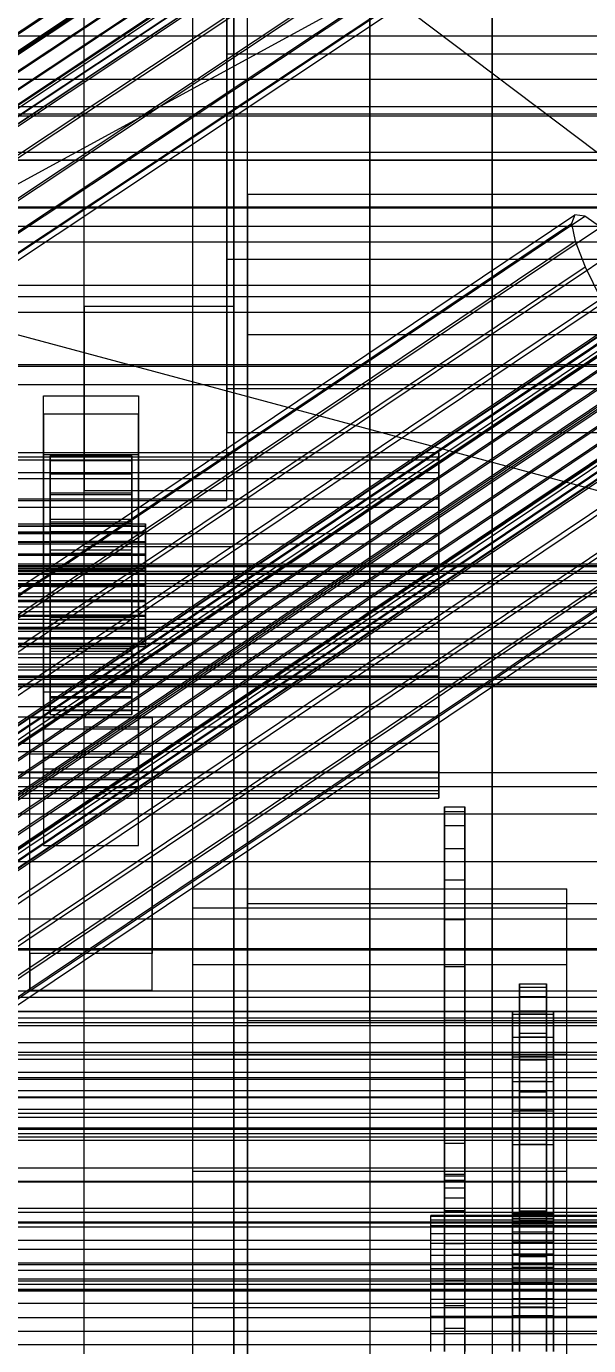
# Model space of a CAD drawing. Header units: millimetres. Extents: x -191664 to 191490, y -197311 to 10263.
# Drawn here: x 250.5 to 333.2, y -30574.1 to -30380.3 of the extents above; entities that cross this region are included whole.
import ezdxf

# ---------------------------------------------------------------- set-up
doc = ezdxf.new("R2010")
doc.units = ezdxf.units.MM
for name, color, linetype, lineweight in [('COTAS_USUARIO', 1, 'Continuous', 0), ('frontal_briquetadora', 7, 'Continuous', 0), ('frontal_C01', 7, 'Continuous', 0), ('frontal_C02', 7, 'Continuous', 0), ('frontal_C03', 7, 'Continuous', 0), ('frontal_C05', 7, 'Continuous', 0), ('frontal_dos-mix', 7, 'Continuous', 0), ('frontal_mezcladora', 7, 'Continuous', 0), ('frontal_secador', 7, 'Continuous', 0), ('frontal_tolva', 7, 'Continuous', 0), ('frontal_tolva-C01', 7, 'Continuous', 0)]:
    doc.layers.add(name, color=color, linetype=linetype, lineweight=lineweight)
doc.dimstyles.new('PLANTA_100', dxfattribs={"dimtxt": 250, "dimasz": 150, "dimexe": 150, "dimexo": 80, "dimgap": 100, "dimtad": 1, "dimtih": 1, "dimtoh": 1, "dimdec": 1, "dimdsep": 46, "dimcen": 0.09, "dimclrd": 1, "dimclre": 1, "dimclrt": 1, "dimadec": 0, "dimazin": 0, "dimtfac": 1, "dimtdec": 4, "dimtofl": 0, "dimtmove": 0, "dimatfit": 3, "dimfxl": 1, "dimtolj": 1, "dimtzin": 0, "dimarcsym": 0})

# ---------------------------------------------------------------- blocks, each defined once
blk = doc.blocks.new('*D104')
at = {"layer": 'COTAS_USUARIO', "color": 1, "lineweight": -2, "transparency": 16777216}
for p, q in [((1220, -30125), (1220, -29975)), ((100, -30275), (1370, -30275)), ((100, -30730), (1370, -30730)), ((1220, -30880), (1220, -31030))]:
    blk.add_line(p, q, dxfattribs=at)
at = {"layer": 'COTAS_USUARIO', "color": 1, "transparency": 16777216}
for points in [[(1195, -30125), (1245, -30125), (1220, -30275)], [(1195, -30880), (1245, -30880), (1220, -30730)]]:
    blk.add_solid(points, dxfattribs=at)
at = {"layer": 'Defpoints', "color": 0, "transparency": 16777216}
for p in [(20, -30275), (20, -30730), (1220, -30730)]:
    blk.add_point(p, dxfattribs=at)
blk = doc.blocks.new('*D105')
at = {"layer": 'COTAS_USUARIO', "color": 1, "lineweight": -2, "transparency": 16777216}
for p, q in [((1220, -30535), (1220, -30385)), ((100, -30685), (1370, -30685)), ((100, -30730), (1370, -30730)), ((1220, -30880), (1220, -31030))]:
    blk.add_line(p, q, dxfattribs=at)
at = {"layer": 'COTAS_USUARIO', "color": 1, "transparency": 16777216}
for points in [[(1195, -30535), (1245, -30535), (1220, -30685)], [(1195, -30880), (1245, -30880), (1220, -30730)]]:
    blk.add_solid(points, dxfattribs=at)
at = {"layer": 'Defpoints', "color": 0, "transparency": 16777216}
for p in [(20, -30685), (20, -30730), (1220, -30730)]:
    blk.add_point(p, dxfattribs=at)
blk = doc.blocks.new('*D112')
at = {"layer": 'COTAS_USUARIO', "color": 1, "lineweight": -2, "transparency": 16777216}
for p, q in [((1220, -30517.25), (1220, -30367.25)), ((100, -30667.25), (1370, -30667.25)), ((100, -30730), (1370, -30730)), ((1220, -30880), (1220, -31030))]:
    blk.add_line(p, q, dxfattribs=at)
at = {"layer": 'COTAS_USUARIO', "color": 1, "transparency": 16777216}
for points in [[(1195, -30517.25), (1245, -30517.25), (1220, -30667.25)], [(1195, -30880), (1245, -30880), (1220, -30730)]]:
    blk.add_solid(points, dxfattribs=at)
at = {"layer": 'Defpoints', "color": 0, "transparency": 16777216}
for p in [(20, -30667.25), (20, -30730), (1220, -30730)]:
    blk.add_point(p, dxfattribs=at)
blk = doc.blocks.new('*D113')
at = {"layer": 'COTAS_USUARIO', "color": 1, "lineweight": -2, "transparency": 16777216}
for p, q in [((1220, -30517.25), (1220, -30367.25)), ((100, -30667.25), (1370, -30667.25)), ((100, -30730), (1370, -30730)), ((1220, -30880), (1220, -31030))]:
    blk.add_line(p, q, dxfattribs=at)
at = {"layer": 'COTAS_USUARIO', "color": 1, "transparency": 16777216}
for points in [[(1195, -30517.25), (1245, -30517.25), (1220, -30667.25)], [(1195, -30880), (1245, -30880), (1220, -30730)]]:
    blk.add_solid(points, dxfattribs=at)
at = {"layer": 'Defpoints', "color": 0, "transparency": 16777216}
for p in [(20, -30667.25), (20, -30730), (1220, -30730)]:
    blk.add_point(p, dxfattribs=at)
blk = doc.blocks.new('*D119')
at = {"layer": 'COTAS_USUARIO', "color": 1, "lineweight": -2, "transparency": 16777216}
for p, q in [((1200, -29840), (1200, -29690)), ((80, -29990), (1350, -29990)), ((80, -30270), (1350, -30270)), ((1200, -30420), (1200, -30570))]:
    blk.add_line(p, q, dxfattribs=at)
at = {"layer": 'COTAS_USUARIO', "color": 1, "transparency": 16777216}
for points in [[(1175, -29840), (1225, -29840), (1200, -29990)], [(1175, -30420), (1225, -30420), (1200, -30270)]]:
    blk.add_solid(points, dxfattribs=at)
at = {"layer": 'Defpoints', "color": 0, "transparency": 16777216}
for p in [(0, -29990), (0, -30270), (1200, -30270)]:
    blk.add_point(p, dxfattribs=at)
blk = doc.blocks.new('*D120')
at = {"layer": 'COTAS_USUARIO', "color": 1, "lineweight": -2, "transparency": 16777216}
for p, q in [((1200, -30120), (1200, -29970)), ((80, -30270), (1350, -30270)), ((80, -30550), (1350, -30550)), ((1200, -30700), (1200, -30850))]:
    blk.add_line(p, q, dxfattribs=at)
at = {"layer": 'COTAS_USUARIO', "color": 1, "transparency": 16777216}
for points in [[(1175, -30120), (1225, -30120), (1200, -30270)], [(1175, -30700), (1225, -30700), (1200, -30550)]]:
    blk.add_solid(points, dxfattribs=at)
at = {"layer": 'Defpoints', "color": 0, "transparency": 16777216}
for p in [(0, -30270), (0, -30550), (1200, -30550)]:
    blk.add_point(p, dxfattribs=at)

msp = doc.modelspace()

# ---------------------------------------------------------------- linework, layer by layer
at = {"layer": 'frontal_briquetadora', "color": 9, "true_color": 0xb9c3c2}
for p, q in [((430, -30471), (210, -30305)), ((430, -30305), (222, -30418.33)), ((210, -30407), (452, -30407)), ((222, -30418.33), (418, -30418.33)), ((418, -30471), (222, -30418.33)), ((210, -30471), (430, -30471)), ((430, -30471), (222, -30471)), ((418, -30471), (222, -30471)), ((430, -30490), (210, -30490)), ((210, -30496), (430, -30496))]:
    msp.add_line(p, q, dxfattribs=at)
at = {"layer": 'frontal_C01', "color": 9, "true_color": 0xbac6cb}
for p, q in [((360, -30307.79), (146.2, -30449.69)), ((143.64, -30451.58), (357.43, -30309.67)), ((147.53, -30451.6), (361.33, -30309.69)), ((144.88, -30453.55), (358.68, -30311.65)), ((148.78, -30453.57), (362.58, -30311.66)), ((146.22, -30455.46), (360.02, -30313.55)), ((149.85, -30455.47), (363.65, -30313.57)), ((147.55, -30457.16), (361.35, -30315.26)), ((150.67, -30457.18), (364.47, -30315.28)), ((148.8, -30458.56), (362.6, -30316.66)), ((149.86, -30459.55), (363.66, -30317.64)), ((150.68, -30460.06), (364.48, -30318.16)), ((151.19, -30458.57), (364.99, -30316.67)), ((151.2, -30460.06), (364.99, -30318.16)), ((151.37, -30459.56), (365.17, -30317.65))]:
    msp.add_line(p, q, dxfattribs=at)
at = {"layer": 'frontal_C01', "color": 252, "true_color": 0x83939a}
for p, q in [((164.69, -30440.03), (349, -30317.7)), ((157.21, -30445.54), (341.52, -30323.21)), ((168.21, -30445.6), (352.52, -30323.27)), ((160.98, -30450.92), (345.29, -30328.59)), ((171.23, -30450.97), (355.54, -30328.64)), ((164.75, -30455.74), (349.06, -30333.41)), ((173.55, -30455.79), (357.86, -30333.46)), ((168.26, -30459.68), (352.57, -30337.35)), ((175.02, -30459.72), (359.33, -30337.39)), ((171.28, -30462.47), (355.58, -30340.14)), ((175.52, -30462.49), (359.83, -30340.16)), ((173.58, -30463.92), (357.89, -30341.59)), ((175.03, -30463.93), (359.34, -30341.59))]:
    msp.add_line(p, q, dxfattribs=at)
at = {"layer": 'frontal_C01', "color": 139, "true_color": 0x354b57}
for p, q in [((-425, -30515.81), (425, -30515.81)), ((425, -30527.17), (-425, -30527.17)), ((425, -30532.07), (-425, -30532.07)), ((-425, -30543.44), (425, -30543.44)), ((-450, -30566.05), (450, -30566.05))]:
    msp.add_line(p, q, dxfattribs=at)
at = {"layer": 'frontal_C02', "color": 252, "true_color": 0x83939a}
for p, q in [((146.38, -30532.75), (330.69, -30409.27)), ((146.87, -30531.51), (331.18, -30408.03)), ((148.32, -30531.71), (332.63, -30408.22)), ((331.18, -30408.03), (330.69, -30409.27)), ((330.69, -30409.27), (331.2, -30411.87)), ((332.63, -30408.22), (331.18, -30408.03)), ((334.94, -30409.85), (332.63, -30408.22)), ((150.63, -30533.33), (334.94, -30409.85)), ((146.89, -30535.35), (331.2, -30411.87)), ((153.64, -30536.27), (337.95, -30412.79)), ((331.2, -30411.87), (332.66, -30415.65)), ((148.35, -30539.13), (332.66, -30415.65)), ((157.15, -30540.33), (341.46, -30416.84)), ((332.66, -30415.65), (334.98, -30420.35)), ((150.67, -30543.83), (334.98, -30420.35)), ((345.23, -30421.74), (160.92, -30545.22)), ((153.69, -30549.13), (338, -30425.65)), ((164.69, -30550.63), (349, -30427.14)), ((157.21, -30554.67), (341.52, -30431.19)), ((168.21, -30556.17), (352.52, -30432.68)), ((160.98, -30560.07), (345.29, -30436.59)), ((171.23, -30561.46), (355.54, -30437.98)), ((164.75, -30564.97), (349.06, -30441.48)), ((-311.15, -30442.91), (311.15, -30442.91)), ((-311.15, -30443.54), (311.15, -30443.54)), ((-311.15, -30444), (311.15, -30444)), ((173.55, -30566.16), (357.86, -30442.68)), ((311.15, -30443.54), (311.15, -30442.91)), ((311.15, -30442.91), (311.15, -30444)), ((311.15, -30445.87), (311.15, -30443.54)), ((311.15, -30444), (311.15, -30446.75)), ((-311.15, -30445.87), (311.15, -30445.87)), ((168.26, -30569.02), (352.57, -30445.54)), ((311.15, -30449.72), (311.15, -30445.87)), ((-311.15, -30446.75), (311.15, -30446.75)), ((175.02, -30569.94), (359.33, -30446.46)), ((311.15, -30446.75), (311.15, -30450.97)), ((-311.15, -30449.72), (311.15, -30449.72)), ((171.28, -30571.96), (355.58, -30448.48)), ((175.52, -30572.54), (359.83, -30449.06)), ((311.15, -30454.83), (311.15, -30449.72)), ((-311.15, -30450.97), (311.15, -30450.97)), ((173.58, -30573.59), (357.89, -30450.1)), ((175.03, -30573.78), (359.34, -30450.3)), ((311.15, -30450.97), (311.15, -30456.36)), ((-311.15, -30454.83), (311.15, -30454.83)), ((311.15, -30460.87), (311.15, -30454.83)), ((-311.15, -30456.36), (311.15, -30456.36)), ((311.15, -30456.36), (311.15, -30462.57)), ((311.15, -30460.87), (-311.15, -30460.87)), ((311.15, -30467.41), (311.15, -30460.87)), ((-311.15, -30462.57), (311.15, -30462.57)), ((311.15, -30462.57), (311.15, -30469.17)), ((-311.15, -30467.41), (311.15, -30467.41)), ((311.15, -30474.01), (311.15, -30467.41)), ((-311.15, -30469.17), (311.15, -30469.17)), ((311.15, -30469.17), (311.15, -30475.71)), ((-311.15, -30474.01), (311.15, -30474.01)), ((311.15, -30480.22), (311.15, -30474.01)), ((-311.15, -30475.71), (311.15, -30475.71)), ((311.15, -30475.71), (311.15, -30481.75)), ((-311.15, -30480.22), (311.15, -30480.22)), ((311.15, -30485.62), (311.15, -30480.22)), ((-311.15, -30481.75), (311.15, -30481.75)), ((311.15, -30481.75), (311.15, -30486.87)), ((-311.15, -30485.62), (311.15, -30485.62)), ((-311.15, -30486.87), (311.15, -30486.87)), ((311.15, -30489.83), (311.15, -30485.62)), ((311.15, -30486.87), (311.15, -30490.72)), ((-311.15, -30489.83), (311.15, -30489.83)), ((-311.15, -30490.72), (311.15, -30490.72)), ((311.15, -30492.58), (311.15, -30489.83)), ((311.15, -30490.72), (311.15, -30493.04)), ((-311.15, -30492.58), (311.15, -30492.58)), ((311.15, -30493.68), (311.15, -30492.58)), ((-311.15, -30493.04), (311.15, -30493.04)), ((-311.15, -30493.68), (311.15, -30493.68)), ((311.15, -30493.04), (311.15, -30493.68))]:
    msp.add_line(p, q, dxfattribs=at)
at = {"layer": 'frontal_C02', "color": 9, "true_color": 0xbac6cb}
for p, q in [((141.04, -30555.48), (354.84, -30412.24)), ((141.22, -30555.04), (355.02, -30411.8)), ((141.22, -30556.4), (355.02, -30413.16)), ((141.73, -30555.11), (355.53, -30411.87)), ((142.55, -30555.68), (356.35, -30412.44)), ((141.74, -30557.74), (355.54, -30414.5)), ((143.62, -30556.72), (357.42, -30413.48)), ((144.86, -30558.16), (358.66, -30414.92)), ((142.56, -30559.4), (356.36, -30416.16)), ((360, -30416.65), (146.2, -30559.9)), ((143.64, -30561.28), (357.43, -30418.04)), ((147.53, -30561.81), (361.33, -30418.57)), ((144.88, -30563.24), (358.68, -30420)), ((148.78, -30563.77), (362.58, -30420.53)), ((146.22, -30565.16), (360.02, -30421.92)), ((149.85, -30565.65), (363.65, -30422.41)), ((147.55, -30566.89), (361.35, -30423.65)), ((150.67, -30567.32), (364.47, -30424.07)), ((148.8, -30568.33), (362.6, -30425.09)), ((149.86, -30569.37), (363.66, -30426.13)), ((150.68, -30569.95), (364.48, -30426.7)), ((151.19, -30568.65), (364.99, -30425.41)), ((151.2, -30570.02), (364.99, -30426.77)), ((151.37, -30569.58), (365.17, -30426.33)), ((-440, -30459.3), (440, -30459.3)), ((-440, -30459.52), (440, -30459.52)), ((-440, -30459.68), (440, -30459.68)), ((-440, -30460.35), (440, -30460.35)), ((-440, -30460.66), (440, -30460.66)), ((-440, -30461.71), (440, -30461.71)), ((-440, -30462.15), (440, -30462.15)), ((-440, -30463.52), (440, -30463.52)), ((-440, -30464.07), (440, -30464.07)), ((440, -30465.66), (-440, -30465.66)), ((-440, -30466.27), (440, -30466.27)), ((-440, -30467.98), (440, -30467.98)), ((-440, -30468.6), (440, -30468.6)), ((-440, -30470.32), (440, -30470.32)), ((-440, -30470.92), (440, -30470.92)), ((-440, -30472.52), (440, -30472.52)), ((-440, -30473.06), (440, -30473.06)), ((-440, -30474.43), (440, -30474.43)), ((-440, -30474.87), (440, -30474.87)), ((-440, -30475.92), (440, -30475.92)), ((-440, -30476.24), (440, -30476.24)), ((-440, -30476.9), (440, -30476.9)), ((-440, -30477.06), (440, -30477.06)), ((-440, -30477.29), (440, -30477.29))]:
    msp.add_line(p, q, dxfattribs=at)
at = {"layer": 'frontal_C03', "color": 139, "true_color": 0x354b57}
for p, q in [((253, -30437.3), (253, -30434.6)), ((253, -30434.6), (267, -30434.6)), ((253, -30480.83), (253, -30434.6)), ((267, -30434.6), (267, -30437.3)), ((267, -30434.6), (267, -30480.83)), ((267, -30437.3), (253, -30437.3)), ((253, -30437.3), (253, -30483.52)), ((267, -30483.52), (267, -30437.3)), ((253, -30445.91), (253, -30443.22)), ((253, -30443.22), (267, -30443.22)), ((253, -30489.45), (253, -30443.22)), ((267, -30443.22), (267, -30445.91)), ((267, -30443.22), (267, -30489.45)), ((267, -30445.91), (253, -30445.91)), ((253, -30445.91), (253, -30492.14)), ((267, -30492.14), (267, -30445.91)), ((253, -30491.02), (253, -30478.1)), ((253, -30478.1), (267, -30478.1)), ((253, -30487.73), (253, -30478.1)), ((267, -30478.1), (267, -30491.02)), ((267, -30478.1), (267, -30487.73)), ((267, -30480.83), (253, -30480.83)), ((253, -30480.83), (253, -30483.52)), ((267, -30483.52), (267, -30480.83)), ((251, -30487.25), (251, -30481.87)), ((251, -30481.87), (269, -30481.87)), ((251, -30516.54), (251, -30481.87)), ((269, -30481.87), (269, -30487.25)), ((269, -30481.87), (269, -30516.54)), ((253, -30483.52), (267, -30483.52)), ((269, -30487.25), (251, -30487.25)), ((251, -30521.92), (251, -30487.25)), ((267, -30487.73), (253, -30487.73)), ((253, -30487.73), (253, -30500.65)), ((267, -30500.65), (267, -30487.73)), ((269, -30521.92), (269, -30487.25)), ((267, -30489.45), (253, -30489.45)), ((253, -30489.45), (253, -30492.14)), ((267, -30492.14), (267, -30489.45)), ((267, -30491.02), (253, -30491.02)), ((253, -30491.02), (253, -30500.65)), ((253, -30492.14), (267, -30492.14)), ((267, -30500.65), (267, -30491.02)), ((253, -30500.65), (267, -30500.65)), ((-450, -30511.43), (450, -30511.43)), ((269, -30516.54), (251, -30516.54)), ((251, -30516.54), (251, -30521.92)), ((269, -30521.92), (269, -30516.54)), ((450, -30522.98), (-450, -30522.98)), ((251, -30521.92), (269, -30521.92)), ((450, -30525.11), (-450, -30525.11)), ((-450, -30531.43), (450, -30531.43)), ((-450, -30536.66), (450, -30536.66)), ((450, -30542.2), (-450, -30542.2)), ((450, -30565.14), (-450, -30565.14))]:
    msp.add_line(p, q, dxfattribs=at)
at = {"layer": 'frontal_C03', "color": 155, "true_color": 0x617580}
for p, q in [((254, -30453.41), (254, -30443.41)), ((254, -30443.41), (254, -30444)), ((254, -30443.41), (266, -30443.41)), ((254, -30444.11), (254, -30443.41)), ((254, -30453.69), (254, -30444)), ((254, -30444), (254, -30445.85)), ((254, -30444), (266, -30444)), ((254, -30453.74), (254, -30444.11)), ((254, -30444.11), (266, -30444.11)), ((254, -30446.06), (254, -30444.11)), ((266, -30444), (266, -30443.41)), ((266, -30443.41), (266, -30453.41)), ((266, -30443.41), (266, -30444.11)), ((266, -30445.85), (266, -30444)), ((266, -30444), (266, -30453.69)), ((266, -30444.11), (266, -30453.74)), ((266, -30444.11), (266, -30446.06)), ((254, -30454.57), (254, -30445.85)), ((254, -30445.85), (254, -30448.83)), ((254, -30445.85), (266, -30445.85)), ((254, -30454.66), (254, -30446.06)), ((254, -30446.06), (266, -30446.06)), ((254, -30449.12), (254, -30446.06)), ((266, -30448.83), (266, -30445.85)), ((266, -30445.85), (266, -30454.57)), ((266, -30446.06), (266, -30454.66)), ((266, -30446.06), (266, -30449.12)), ((254, -30455.98), (254, -30448.83)), ((254, -30448.83), (254, -30452.73)), ((254, -30448.83), (266, -30448.83)), ((254, -30456.11), (254, -30449.12)), ((254, -30449.12), (266, -30449.12)), ((254, -30453.09), (254, -30449.12)), ((266, -30452.73), (266, -30448.83)), ((266, -30448.83), (266, -30455.98)), ((266, -30449.12), (266, -30456.11)), ((266, -30449.12), (266, -30453.09)), ((254, -30457.82), (254, -30452.73)), ((254, -30452.73), (254, -30457.29)), ((254, -30452.73), (266, -30452.73)), ((254, -30457.99), (254, -30453.09)), ((254, -30453.09), (266, -30453.09)), ((254, -30457.69), (254, -30453.09)), ((254, -30453.69), (254, -30453.41)), ((266, -30453.41), (254, -30453.41)), ((254, -30453.41), (254, -30453.74)), ((254, -30454.57), (254, -30453.69)), ((266, -30453.69), (254, -30453.69)), ((266, -30453.74), (254, -30453.74)), ((254, -30453.74), (254, -30454.66)), ((266, -30457.29), (266, -30452.73)), ((266, -30452.73), (266, -30457.82)), ((266, -30453.09), (266, -30457.99)), ((266, -30453.09), (266, -30457.69)), ((266, -30453.41), (266, -30453.69)), ((266, -30453.74), (266, -30453.41)), ((266, -30453.69), (266, -30454.57)), ((266, -30454.66), (266, -30453.74)), ((254, -30455.98), (254, -30454.57)), ((266, -30454.57), (254, -30454.57)), ((266, -30454.66), (254, -30454.66)), ((254, -30454.66), (254, -30456.11)), ((266, -30454.57), (266, -30455.98)), ((266, -30456.11), (266, -30454.66)), ((254, -30457.82), (254, -30455.98)), ((266, -30455.98), (254, -30455.98)), ((266, -30456.11), (254, -30456.11)), ((254, -30456.11), (254, -30457.99)), ((254, -30457.29), (254, -30459.98)), ((266, -30457.29), (254, -30457.29)), ((254, -30457.29), (254, -30462.2)), ((254, -30460.17), (254, -30457.69)), ((254, -30457.69), (266, -30457.69)), ((254, -30462.62), (254, -30457.69)), ((254, -30459.98), (254, -30457.82)), ((266, -30457.82), (254, -30457.82)), ((266, -30455.98), (266, -30457.82)), ((266, -30457.99), (266, -30456.11)), ((266, -30459.98), (266, -30457.29)), ((266, -30462.2), (266, -30457.29)), ((266, -30457.69), (266, -30460.17)), ((266, -30457.69), (266, -30462.62)), ((266, -30457.82), (266, -30459.98)), ((266, -30457.99), (254, -30457.99)), ((254, -30457.99), (254, -30460.17)), ((266, -30460.17), (266, -30457.99)), ((254, -30459.98), (266, -30459.98)), ((254, -30462.31), (254, -30459.98)), ((266, -30460.17), (254, -30460.17)), ((254, -30460.17), (254, -30462.51)), ((266, -30459.98), (266, -30462.31)), ((266, -30462.51), (266, -30460.17)), ((254, -30462.31), (254, -30462.2)), ((254, -30462.2), (254, -30467.13)), ((254, -30462.2), (266, -30462.2)), ((254, -30464.64), (254, -30462.31)), ((266, -30462.31), (254, -30462.31)), ((254, -30462.51), (254, -30462.62)), ((266, -30462.51), (254, -30462.51)), ((254, -30462.51), (254, -30464.83)), ((254, -30462.62), (266, -30462.62)), ((254, -30467.53), (254, -30462.62)), ((266, -30467.13), (266, -30462.2)), ((266, -30462.2), (266, -30462.31)), ((266, -30462.31), (266, -30464.64)), ((266, -30462.62), (266, -30462.51)), ((266, -30464.83), (266, -30462.51)), ((266, -30462.62), (266, -30467.53)), ((254, -30466.82), (254, -30464.64)), ((254, -30464.64), (254, -30467.13)), ((266, -30464.64), (254, -30464.64)), ((254, -30464.83), (254, -30467.53)), ((266, -30464.83), (254, -30464.83)), ((254, -30464.83), (254, -30466.99)), ((266, -30467.13), (266, -30464.64)), ((266, -30464.64), (266, -30466.82)), ((266, -30467.53), (266, -30464.83)), ((266, -30466.99), (266, -30464.83)), ((254, -30468.7), (254, -30466.82)), ((254, -30466.82), (254, -30471.73)), ((266, -30466.82), (254, -30466.82)), ((254, -30466.99), (254, -30472.09)), ((266, -30466.99), (254, -30466.99)), ((254, -30466.99), (254, -30468.84)), ((254, -30467.13), (254, -30471.73)), ((254, -30467.13), (266, -30467.13)), ((254, -30467.53), (266, -30467.53)), ((254, -30472.09), (254, -30467.53)), ((266, -30471.73), (266, -30466.82)), ((266, -30466.82), (266, -30468.7)), ((266, -30472.09), (266, -30466.99)), ((266, -30468.84), (266, -30466.99)), ((266, -30471.73), (266, -30467.13)), ((266, -30467.53), (266, -30472.09)), ((254, -30470.15), (254, -30468.7)), ((254, -30468.7), (254, -30475.7)), ((266, -30468.7), (254, -30468.7)), ((254, -30468.84), (254, -30475.99)), ((266, -30468.84), (254, -30468.84)), ((254, -30468.84), (254, -30470.25)), ((266, -30475.7), (266, -30468.7)), ((266, -30468.7), (266, -30470.15)), ((266, -30475.99), (266, -30468.84)), ((266, -30470.25), (266, -30468.84)), ((254, -30471.08), (254, -30470.15)), ((254, -30470.15), (254, -30478.76)), ((266, -30470.15), (254, -30470.15)), ((254, -30470.25), (254, -30478.97)), ((266, -30470.25), (254, -30470.25)), ((254, -30470.25), (254, -30471.13)), ((254, -30471.41), (254, -30471.08)), ((254, -30471.08), (254, -30480.71)), ((266, -30471.08), (254, -30471.08)), ((254, -30471.13), (254, -30480.81)), ((266, -30471.13), (254, -30471.13)), ((254, -30471.13), (254, -30471.41)), ((266, -30478.76), (266, -30470.15)), ((266, -30470.15), (266, -30471.08)), ((266, -30478.97), (266, -30470.25)), ((266, -30471.13), (266, -30470.25)), ((266, -30480.71), (266, -30471.08)), ((266, -30471.08), (266, -30471.41)), ((266, -30480.81), (266, -30471.13)), ((266, -30471.41), (266, -30471.13)), ((254, -30471.41), (254, -30481.41)), ((266, -30471.41), (254, -30471.41)), ((254, -30471.73), (254, -30475.7)), ((254, -30471.73), (266, -30471.73)), ((254, -30472.09), (266, -30472.09)), ((254, -30475.99), (254, -30472.09)), ((266, -30481.41), (266, -30471.41)), ((266, -30475.7), (266, -30471.73)), ((266, -30472.09), (266, -30475.99)), ((254, -30475.7), (254, -30478.76)), ((254, -30475.7), (266, -30475.7)), ((254, -30475.99), (266, -30475.99)), ((254, -30478.97), (254, -30475.99)), ((266, -30478.76), (266, -30475.7)), ((266, -30475.99), (266, -30478.97)), ((254, -30478.76), (254, -30480.71)), ((254, -30478.76), (266, -30478.76)), ((254, -30478.97), (266, -30478.97)), ((254, -30480.81), (254, -30478.97)), ((266, -30480.71), (266, -30478.76)), ((266, -30478.97), (266, -30480.81)), ((254, -30480.71), (254, -30481.41)), ((254, -30480.71), (266, -30480.71)), ((254, -30480.81), (266, -30480.81)), ((254, -30481.41), (254, -30480.81)), ((266, -30481.41), (266, -30480.71)), ((266, -30480.81), (266, -30481.41)), ((254, -30481.41), (266, -30481.41))]:
    msp.add_line(p, q, dxfattribs=at)
at = {"layer": 'frontal_C03', "color": 9, "true_color": 0xbac6cb}
for p, q in [((-268, -30453.41), (268, -30453.41)), ((-268, -30453.69), (268, -30453.69)), ((-268, -30453.74), (268, -30453.74)), ((268, -30453.69), (268, -30453.41)), ((268, -30453.41), (268, -30453.74)), ((268, -30454.57), (268, -30453.69)), ((268, -30453.74), (268, -30454.66)), ((-268, -30454.57), (268, -30454.57)), ((-268, -30454.66), (268, -30454.66)), ((268, -30455.98), (268, -30454.57)), ((268, -30454.66), (268, -30456.11)), ((-268, -30455.98), (268, -30455.98)), ((-268, -30456.11), (268, -30456.11)), ((-268, -30457.82), (268, -30457.82)), ((268, -30457.82), (268, -30455.98)), ((268, -30456.11), (268, -30457.99)), ((268, -30459.98), (268, -30457.82)), ((-268, -30457.99), (268, -30457.99)), ((268, -30457.99), (268, -30460.17)), ((268, -30459.98), (-268, -30459.98)), ((-268, -30460.17), (268, -30460.17)), ((268, -30462.31), (268, -30459.98)), ((268, -30460.17), (268, -30462.51)), ((-268, -30462.31), (268, -30462.31)), ((-268, -30462.51), (268, -30462.51)), ((268, -30464.64), (268, -30462.31)), ((268, -30462.51), (268, -30464.83)), ((-268, -30464.64), (268, -30464.64)), ((-268, -30464.83), (268, -30464.83)), ((268, -30466.82), (268, -30464.64)), ((268, -30464.83), (268, -30466.99)), ((-268, -30466.82), (268, -30466.82)), ((-268, -30466.99), (268, -30466.99)), ((268, -30468.7), (268, -30466.82)), ((268, -30466.99), (268, -30468.84)), ((-268, -30468.7), (268, -30468.7)), ((-268, -30468.84), (268, -30468.84)), ((268, -30470.15), (268, -30468.7)), ((268, -30468.84), (268, -30470.25)), ((-268, -30470.15), (268, -30470.15)), ((-268, -30470.25), (268, -30470.25)), ((-268, -30471.08), (268, -30471.08)), ((-268, -30471.13), (268, -30471.13)), ((268, -30471.08), (268, -30470.15)), ((268, -30470.25), (268, -30471.13)), ((268, -30471.41), (268, -30471.08)), ((268, -30471.13), (268, -30471.41)), ((-268, -30471.41), (268, -30471.41))]:
    msp.add_line(p, q, dxfattribs=at)
at = {"layer": 'frontal_C05', "color": 253, "true_color": 0xa2a8aa}
for p, q in [((312, -30549), (312, -30495)), ((312, -30495), (312, -30495.68)), ((312, -30495), (315, -30495)), ((312, -30549.22), (312, -30495.68)), ((312, -30495.68), (312, -30497.73)), ((312, -30495.68), (315, -30495.68)), ((315, -30495.68), (315, -30495)), ((315, -30495), (315, -30549)), ((315, -30497.73), (315, -30495.68)), ((315, -30495.68), (315, -30549.22)), ((312, -30549.89), (312, -30497.73)), ((312, -30497.73), (312, -30501.09)), ((312, -30497.73), (315, -30497.73)), ((315, -30501.09), (315, -30497.73)), ((315, -30497.73), (315, -30549.89)), ((312, -30550.98), (312, -30501.09)), ((312, -30501.09), (312, -30505.72)), ((312, -30501.09), (315, -30501.09)), ((315, -30505.72), (315, -30501.09)), ((315, -30501.09), (315, -30550.98)), ((312, -30552.48), (312, -30505.72)), ((312, -30505.72), (312, -30511.53)), ((312, -30505.72), (315, -30505.72)), ((315, -30511.53), (315, -30505.72)), ((315, -30505.72), (315, -30552.48)), ((312, -30554.37), (312, -30511.53)), ((312, -30511.53), (312, -30518.43)), ((312, -30511.53), (315, -30511.53)), ((315, -30518.43), (315, -30511.53)), ((315, -30511.53), (315, -30554.37)), ((312, -30556.62), (312, -30518.43)), ((312, -30518.43), (312, -30526.3)), ((312, -30518.43), (315, -30518.43)), ((315, -30526.3), (315, -30518.43)), ((315, -30518.43), (315, -30556.62)), ((323, -30525), (323, -30521)), ((323, -30521), (323, -30521.46)), ((323, -30521), (327, -30521)), ((323, -30525.43), (323, -30521.46)), ((323, -30521.46), (323, -30522.84)), ((323, -30521.46), (327, -30521.46)), ((327, -30521.46), (327, -30521)), ((327, -30521), (327, -30525)), ((327, -30522.84), (327, -30521.46)), ((327, -30521.46), (327, -30525.43)), ((323, -30526.7), (323, -30522.84)), ((323, -30522.84), (323, -30525.11)), ((323, -30522.84), (327, -30522.84)), ((327, -30525.11), (327, -30522.84)), ((327, -30522.84), (327, -30526.7)), ((322, -30554.75), (322, -30525)), ((322, -30525), (322, -30525.43)), ((322, -30525), (328, -30525)), ((322, -30554.92), (322, -30525.43)), ((322, -30525.43), (322, -30526.7)), ((322, -30525.43), (328, -30525.43)), ((323, -30525.43), (323, -30525)), ((327, -30525), (323, -30525)), ((323, -30528.81), (323, -30525.11)), ((323, -30525.11), (323, -30528.23)), ((323, -30525.11), (327, -30525.11)), ((323, -30526.7), (323, -30525.43)), ((327, -30525.43), (323, -30525.43)), ((327, -30525), (327, -30525.43)), ((327, -30528.23), (327, -30525.11)), ((327, -30525.11), (327, -30528.81)), ((327, -30525.43), (327, -30526.7)), ((328, -30525.43), (328, -30525)), ((328, -30525), (328, -30554.75)), ((328, -30526.7), (328, -30525.43)), ((328, -30525.43), (328, -30554.92)), ((312, -30559.17), (312, -30526.3)), ((312, -30526.3), (312, -30535)), ((312, -30526.3), (315, -30526.3)), ((315, -30535), (315, -30526.3)), ((315, -30526.3), (315, -30559.17)), ((322, -30555.44), (322, -30526.7)), ((322, -30526.7), (322, -30528.81)), ((322, -30526.7), (328, -30526.7)), ((323, -30528.81), (323, -30526.7)), ((327, -30526.7), (323, -30526.7)), ((327, -30526.7), (327, -30528.81)), ((328, -30528.81), (328, -30526.7)), ((328, -30526.7), (328, -30555.44)), ((322, -30556.29), (322, -30528.81)), ((322, -30528.81), (322, -30531.7)), ((322, -30528.81), (328, -30528.81)), ((323, -30531.7), (323, -30528.23)), ((323, -30528.23), (323, -30532.16)), ((323, -30528.23), (327, -30528.23)), ((323, -30531.7), (323, -30528.81)), ((327, -30528.81), (323, -30528.81)), ((327, -30532.16), (327, -30528.23)), ((327, -30528.23), (327, -30531.7)), ((327, -30528.81), (327, -30531.7)), ((328, -30531.7), (328, -30528.81)), ((328, -30528.81), (328, -30556.29)), ((322, -30557.46), (322, -30531.7)), ((322, -30531.7), (322, -30535.33)), ((322, -30531.7), (328, -30531.7)), ((323, -30535.33), (323, -30531.7)), ((327, -30531.7), (323, -30531.7)), ((323, -30535.33), (323, -30532.16)), ((323, -30532.16), (323, -30536.82)), ((323, -30532.16), (327, -30532.16)), ((327, -30531.7), (327, -30535.33)), ((327, -30536.82), (327, -30532.16)), ((327, -30532.16), (327, -30535.33)), ((328, -30535.33), (328, -30531.7)), ((328, -30531.7), (328, -30557.46)), ((312, -30562), (312, -30535)), ((312, -30535), (312, -30544.39)), ((312, -30535), (315, -30535)), ((315, -30544.39), (315, -30535)), ((315, -30535), (315, -30562)), ((322, -30558.93), (322, -30535.33)), ((322, -30535.33), (322, -30539.64)), ((322, -30535.33), (328, -30535.33)), ((323, -30539.64), (323, -30535.33)), ((327, -30535.33), (323, -30535.33)), ((327, -30535.33), (327, -30539.64)), ((328, -30539.64), (328, -30535.33)), ((328, -30535.33), (328, -30558.93)), ((323, -30539.64), (323, -30536.82)), ((323, -30536.82), (323, -30542.13)), ((323, -30536.82), (327, -30536.82)), ((327, -30542.13), (327, -30536.82)), ((327, -30536.82), (327, -30539.64)), ((322, -30560.68), (322, -30539.64)), ((322, -30539.64), (322, -30544.56)), ((322, -30539.64), (328, -30539.64)), ((323, -30544.56), (323, -30539.64)), ((327, -30539.64), (323, -30539.64)), ((327, -30539.64), (327, -30544.56)), ((328, -30544.56), (328, -30539.64)), ((328, -30539.64), (328, -30560.68)), ((323, -30544.56), (323, -30542.13)), ((323, -30542.13), (323, -30548)), ((323, -30542.13), (327, -30542.13)), ((327, -30548), (327, -30542.13)), ((327, -30542.13), (327, -30544.56)), ((312, -30565.05), (312, -30544.39)), ((312, -30544.39), (312, -30554.29)), ((312, -30544.39), (315, -30544.39)), ((315, -30554.29), (315, -30544.39)), ((315, -30544.39), (315, -30565.05)), ((322, -30562.67), (322, -30544.56)), ((322, -30544.56), (322, -30550)), ((322, -30544.56), (328, -30544.56)), ((323, -30550), (323, -30544.56)), ((327, -30544.56), (323, -30544.56)), ((327, -30544.56), (327, -30550)), ((328, -30550), (328, -30544.56)), ((328, -30544.56), (328, -30562.67)), ((323, -30550), (323, -30548)), ((323, -30548), (323, -30554.34)), ((323, -30548), (327, -30548)), ((327, -30554.34), (327, -30548)), ((327, -30548), (327, -30550)), ((312, -30549.22), (312, -30549)), ((315, -30549), (312, -30549)), ((312, -30549.89), (312, -30549.22)), ((315, -30549.22), (312, -30549.22)), ((312, -30550.98), (312, -30549.89)), ((315, -30549.89), (312, -30549.89)), ((315, -30549), (315, -30549.22)), ((315, -30549.22), (315, -30549.89)), ((315, -30549.89), (315, -30550.98)), ((322, -30564.88), (322, -30550)), ((322, -30550), (322, -30555.87)), ((322, -30550), (328, -30550)), ((323, -30555.87), (323, -30550)), ((327, -30550), (323, -30550)), ((327, -30550), (327, -30555.87)), ((328, -30555.87), (328, -30550)), ((328, -30550), (328, -30564.88)), ((312, -30552.48), (312, -30550.98)), ((315, -30550.98), (312, -30550.98)), ((312, -30554.37), (312, -30552.48)), ((315, -30552.48), (312, -30552.48)), ((315, -30550.98), (315, -30552.48)), ((315, -30552.48), (315, -30554.37)), ((312, -30568.27), (312, -30554.29)), ((312, -30554.29), (312, -30564.56)), ((312, -30554.29), (315, -30554.29)), ((312, -30556.62), (312, -30554.37)), ((315, -30554.37), (312, -30554.37)), ((315, -30564.56), (315, -30554.29)), ((315, -30554.29), (315, -30568.27)), ((315, -30554.37), (315, -30556.62)), ((323, -30555.87), (323, -30554.34)), ((323, -30554.34), (323, -30561.02)), ((323, -30554.34), (327, -30554.34)), ((327, -30561.02), (327, -30554.34)), ((327, -30554.34), (327, -30555.87)), ((312, -30559.17), (312, -30556.62)), ((315, -30556.62), (312, -30556.62)), ((315, -30556.62), (315, -30559.17)), ((322, -30554.92), (322, -30554.75)), ((328, -30554.75), (322, -30554.75)), ((322, -30555.44), (322, -30554.92)), ((328, -30554.92), (322, -30554.92)), ((322, -30556.29), (322, -30555.44)), ((328, -30555.44), (322, -30555.44)), ((322, -30567.25), (322, -30555.87)), ((322, -30555.87), (322, -30562.06)), ((322, -30555.87), (328, -30555.87)), ((322, -30557.46), (322, -30556.29)), ((328, -30556.29), (322, -30556.29)), ((323, -30562.06), (323, -30555.87)), ((327, -30555.87), (323, -30555.87)), ((327, -30555.87), (327, -30562.06)), ((328, -30554.75), (328, -30554.92)), ((328, -30554.92), (328, -30555.44)), ((328, -30555.44), (328, -30556.29)), ((328, -30562.06), (328, -30555.87)), ((328, -30555.87), (328, -30567.25)), ((328, -30556.29), (328, -30557.46)), ((322, -30558.93), (322, -30557.46)), ((328, -30557.46), (322, -30557.46)), ((328, -30557.46), (328, -30558.93)), ((312, -30562), (312, -30559.17)), ((315, -30559.17), (312, -30559.17)), ((315, -30559.17), (315, -30562)), ((322, -30560.68), (322, -30558.93)), ((328, -30558.93), (322, -30558.93)), ((328, -30558.93), (328, -30560.68)), ((312, -30565.05), (312, -30562)), ((315, -30562), (312, -30562)), ((315, -30562), (315, -30565.05)), ((322, -30562.67), (322, -30560.68)), ((328, -30560.68), (322, -30560.68)), ((322, -30569.76), (322, -30562.06)), ((322, -30562.06), (322, -30568.47)), ((322, -30562.06), (328, -30562.06)), ((323, -30562.06), (323, -30561.02)), ((323, -30561.02), (323, -30567.95)), ((323, -30561.02), (327, -30561.02)), ((323, -30568.47), (323, -30562.06)), ((327, -30562.06), (323, -30562.06)), ((327, -30567.95), (327, -30561.02)), ((327, -30561.02), (327, -30562.06)), ((327, -30562.06), (327, -30568.47)), ((328, -30560.68), (328, -30562.67)), ((328, -30568.47), (328, -30562.06)), ((328, -30562.06), (328, -30569.76)), ((322, -30564.88), (322, -30562.67)), ((328, -30562.67), (322, -30562.67)), ((328, -30562.67), (328, -30564.88)), ((312, -30571.61), (312, -30564.56)), ((312, -30564.56), (312, -30575)), ((312, -30564.56), (315, -30564.56)), ((312, -30568.27), (312, -30565.05)), ((315, -30565.05), (312, -30565.05)), ((315, -30575), (315, -30564.56)), ((315, -30564.56), (315, -30571.61)), ((315, -30565.05), (315, -30568.27)), ((322, -30567.25), (322, -30564.88)), ((328, -30564.88), (322, -30564.88)), ((328, -30564.88), (328, -30567.25)), ((312, -30571.61), (312, -30568.27)), ((315, -30568.27), (312, -30568.27)), ((315, -30568.27), (315, -30571.61)), ((322, -30569.76), (322, -30567.25)), ((328, -30567.25), (322, -30567.25)), ((323, -30568.47), (323, -30567.95)), ((323, -30567.95), (323, -30575)), ((323, -30567.95), (327, -30567.95)), ((327, -30575), (327, -30567.95)), ((327, -30567.95), (327, -30568.47)), ((328, -30567.25), (328, -30569.76)), ((322, -30572.36), (322, -30568.47)), ((322, -30568.47), (322, -30575)), ((322, -30568.47), (328, -30568.47)), ((322, -30572.36), (322, -30569.76)), ((328, -30569.76), (322, -30569.76)), ((323, -30575), (323, -30568.47)), ((327, -30568.47), (323, -30568.47)), ((327, -30568.47), (327, -30575)), ((328, -30575), (328, -30568.47)), ((328, -30568.47), (328, -30572.36)), ((328, -30569.76), (328, -30572.36)), ((312, -30575), (312, -30571.61)), ((315, -30571.61), (312, -30571.61)), ((315, -30571.61), (315, -30575)), ((322, -30575), (322, -30572.36)), ((328, -30572.36), (322, -30572.36)), ((328, -30572.36), (328, -30575))]:
    msp.add_line(p, q, dxfattribs=at)
at = {"layer": 'frontal_C05', "color": 253, "true_color": 0xaab3b8}
for p, q in [((310, -30555.17), (310, -30555)), ((350, -30555), (310, -30555)), ((310, -30555.68), (310, -30555.17)), ((350, -30555.17), (310, -30555.17)), ((310, -30556.52), (310, -30555.68)), ((350, -30555.68), (310, -30555.68)), ((310, -30557.68), (310, -30556.52)), ((350, -30556.52), (310, -30556.52)), ((310, -30559.13), (310, -30557.68)), ((350, -30557.68), (310, -30557.68)), ((310, -30560.86), (310, -30559.13)), ((350, -30559.13), (310, -30559.13)), ((310, -30562.82), (310, -30560.86)), ((350, -30560.86), (310, -30560.86)), ((310, -30565), (310, -30562.82)), ((350, -30562.82), (310, -30562.82)), ((310, -30567.35), (310, -30565)), ((350, -30565), (310, -30565)), ((310, -30569.82), (310, -30567.35)), ((350, -30567.35), (310, -30567.35)), ((310, -30572.39), (310, -30569.82)), ((350, -30569.82), (310, -30569.82)), ((310, -30575), (310, -30572.39)), ((350, -30572.39), (310, -30572.39))]:
    msp.add_line(p, q, dxfattribs=at)
at = {"layer": 'frontal_dos-mix', "color": 139, "true_color": 0x344b58}
msp.add_line((275, -31980), (275, -29282.5), dxfattribs=at)
at = {"layer": 'frontal_mezcladora', "color": 250, "true_color": 0x33393d}
for p, q in [((280, -30450), (280, -30020)), ((283, -30509.16), (283, -30076.07)), ((301, -30076.07), (301, -30509.16)), ((319, -30076.07), (319, -30509.16)), ((283, -30526.41), (283, -30093.32)), ((301, -30526.41), (301, -30093.32)), ((319, -30526.41), (319, -30093.32)), ((280, -30345), (280, -30384.35)), ((280, -30384.35), (280, -30414.54)), ((280, -30384.35), (345, -30384.35)), ((283, -30405.02), (283, -30425.59)), ((301, -30405.02), (283, -30405.02)), ((283, -30651.92), (283, -30405.02)), ((301, -30425.59), (301, -30405.02)), ((301, -30405.02), (301, -30651.92)), ((319, -30405.02), (301, -30405.02)), ((319, -30425.59), (319, -30405.02)), ((319, -30405.02), (319, -30651.92)), ((337, -30405.02), (319, -30405.02)), ((280, -30414.54), (280, -30433.53)), ((280, -30414.54), (345, -30414.54)), ((283, -30425.59), (301, -30425.59)), ((283, -30425.59), (283, -30672.5)), ((301, -30425.59), (301, -30672.5)), ((301, -30425.59), (319, -30425.59)), ((319, -30425.59), (319, -30672.5)), ((319, -30425.59), (337, -30425.59)), ((280, -30433.53), (280, -30440)), ((280, -30433.53), (345, -30433.53)), ((280, -30440), (345, -30440)), ((-280, -30450), (280, -30450)), ((275, -30509.83), (275, -30507)), ((275, -30507), (330, -30507)), ((330, -30509.83), (330, -30507)), ((275, -30518.12), (275, -30509.83)), ((275, -30509.83), (330, -30509.83)), ((283, -30526.41), (283, -30509.16)), ((283, -30509.16), (301, -30509.16)), ((301, -30509.16), (301, -30526.41)), ((301, -30509.16), (319, -30509.16)), ((319, -30509.16), (319, -30526.41)), ((319, -30509.16), (337, -30509.16)), ((330, -30518.12), (330, -30509.83)), ((275, -30531.31), (275, -30518.12)), ((275, -30518.12), (330, -30518.12)), ((330, -30531.31), (330, -30518.12)), ((301, -30526.41), (283, -30526.41)), ((319, -30526.41), (301, -30526.41)), ((337, -30526.41), (319, -30526.41)), ((275, -30548.5), (275, -30531.31)), ((275, -30531.31), (330, -30531.31)), ((330, -30548.5), (330, -30531.31)), ((275, -30568.52), (275, -30548.5)), ((275, -30548.5), (330, -30548.5)), ((330, -30568.52), (330, -30548.5)), ((275, -30590), (275, -30568.52)), ((275, -30568.52), (330, -30568.52)), ((330, -30590), (330, -30568.52))]:
    msp.add_line(p, q, dxfattribs=at)
at = {"layer": 'frontal_mezcladora', "color": 252, "true_color": 0x8b8c91}
for p, q in [((259, -30456.72), (259, -30036.72)), ((281, -30036.72), (281, -30456.72)), ((259, -30483.28), (259, -30063.28)), ((281, -30483.28), (281, -30063.28)), ((281, -30421.49), (259, -30421.49)), ((259, -30421.49), (259, -30448.51)), ((259, -30691.49), (259, -30421.49)), ((281, -30448.51), (281, -30421.49)), ((281, -30421.49), (281, -30691.49)), ((259, -30448.51), (281, -30448.51)), ((259, -30718.51), (259, -30448.51)), ((281, -30718.51), (281, -30448.51)), ((259, -30483.28), (259, -30456.72)), ((259, -30456.72), (281, -30456.72)), ((281, -30456.72), (281, -30483.28)), ((281, -30483.28), (259, -30483.28))]:
    msp.add_line(p, q, dxfattribs=at)
at = {"layer": 'frontal_mezcladora', "color": 251, "true_color": 0x64686b}
for p in [(-315, -30535), (315, -30600)]:
    msp.add_line(p, (315, -30535), dxfattribs=at)
at = {"layer": 'frontal_secador', "color": 253, "true_color": 0xa4b0b5}
for p, q in [((1360, -30381.78), (-1360, -30381.78)), ((1360, -30388.14), (-1360, -30388.14)), ((1360, -30392.14), (-1360, -30392.14)), ((1360, -30393.5), (-1360, -30393.5)), ((1250, -30393.25), (-1250, -30393.25)), ((1250, -30409.71), (-1250, -30409.71)), ((1250, -30422.35), (-1250, -30422.35)), ((1250, -30430.29), (-1250, -30430.29)), ((1250, -30433), (-1250, -30433)), ((1250, -30554), (-1250, -30554)), ((1250, -30554.55), (-1250, -30554.55)), ((1250, -30556.14), (-1250, -30556.14)), ((1250, -30556.71), (-1250, -30556.71)), ((1250, -30558.69), (-1250, -30558.69)), ((1320, -30562), (-1320, -30562)), ((1320, -30562.27), (-1320, -30562.27)), ((1250, -30562), (-1250, -30562)), ((1320, -30563.07), (-1320, -30563.07)), ((1320, -30564.34), (-1320, -30564.34)), ((1320, -30566), (-1320, -30566)), ((1250, -30564.65), (-1250, -30564.65)), ((1250, -30565.86), (-1250, -30565.86)), ((1320, -30567.93), (-1320, -30567.93)), ((-1320, -30570), (1320, -30570)), ((-1250, -30570), (1250, -30570)), ((1320, -30572.07), (-1320, -30572.07)), ((1320, -30574), (-1320, -30574))]:
    msp.add_line(p, q, dxfattribs=at)
at = {"layer": 'frontal_secador', "color": 254, "true_color": 0xd2d7cc}
for p, q in [((-1250, -30516), (1250, -30516)), ((1250, -30556), (-1250, -30556))]:
    msp.add_line(p, q, dxfattribs=at)
at = {"layer": 'frontal_secador', "color": 253, "true_color": 0xa8b3b5}
for p, q in [((-1250, -30522), (1250, -30522)), ((1250, -30526), (-1250, -30526)), ((1250, -30544), (-1250, -30544)), ((-1250, -30548), (1250, -30548)), ((1250, -30560), (-1250, -30560)), ((-1250, -30566), (1250, -30566))]:
    msp.add_line(p, q, dxfattribs=at)
at = {"layer": 'frontal_secador', "color": 9, "true_color": 0xc7cdbf}
for p, q in [((-1250, -30525), (1250, -30525)), ((-1250, -30526.66), (1250, -30526.66)), ((1250, -30529.66), (-1250, -30529.66)), ((-1250, -30531), (1250, -30531)), ((1250, -30534), (-1250, -30534)), ((-1250, -30534.73), (1250, -30534.73)), ((-1250, -30537.59), (1250, -30537.59)), ((1250, -30537.73), (-1250, -30537.73)), ((-1250, -30539.39), (1250, -30539.39)), ((-1250, -30540), (1250, -30540)), ((1250, -30540.59), (-1250, -30540.59)), ((1250, -30542.39), (-1250, -30542.39)), ((1250, -30543), (-1250, -30543))]:
    msp.add_line(p, q, dxfattribs=at)
at = {"layer": 'frontal_tolva', "color": 9, "true_color": 0xb7bec5}
for p, q in [((-670, -30400), (670, -30400)), ((-670, -30412), (670, -30412))]:
    msp.add_line(p, q, dxfattribs=at)
at = {"layer": 'frontal_tolva', "color": 252, "true_color": 0x818b94}
for p, q in [((600, -30400), (-600, -30400)), ((-600, -30406.85), (600, -30406.85))]:
    msp.add_line(p, q, dxfattribs=at)
at = {"layer": 'frontal_tolva', "color": 253, "true_color": 0xaab2b8}
for p, q in [((-660, -30420), (660, -30420)), ((-660, -30430), (660, -30430))]:
    msp.add_line(p, q, dxfattribs=at)
at = {"layer": 'frontal_tolva', "color": 156, "true_color": 0x164b78}
for p, q in [((-1821.5, -30492), (1821.5, -30492)), ((-1821.5, -30503), (1821.5, -30503))]:
    msp.add_line(p, q, dxfattribs=at)
at = {"layer": 'frontal_tolva-C01', "color": 252, "true_color": 0x82949d}
for p, q in [((-600, -30398.8), (600, -30398.8)), ((600, -30400), (-600, -30400))]:
    msp.add_line(p, q, dxfattribs=at)

# ---------------------------------------------------------------- dimensions: what is measured, and where the dimension line sits
at = {"layer": 'COTAS_USUARIO'}
for p1, p2, picture, middle in [((0, -29990), (0, -30270), '*D119', (1200, -30130)), ((0, -30270), (0, -30550), '*D120', (1200, -30410)), ((20, -30275), (20, -30730), '*D104', (1220, -30502.5)), ((20, -30667.25), (20, -30730), '*D112', (1220, -30698.625)), ((20, -30667.25), (20, -30730), '*D113', (1220, -30698.625)), ((20, -30685), (20, -30730), '*D105', (1220, -30707.5))]:
    dim = msp.add_aligned_dim(p1=p1, p2=p2, distance=1200, dimstyle='PLANTA_100', dxfattribs=at)
    dim.commit()
    dim.dimension.update_dxf_attribs({"geometry": picture, "text_midpoint": middle})

doc.saveas('drawing.dxf')
